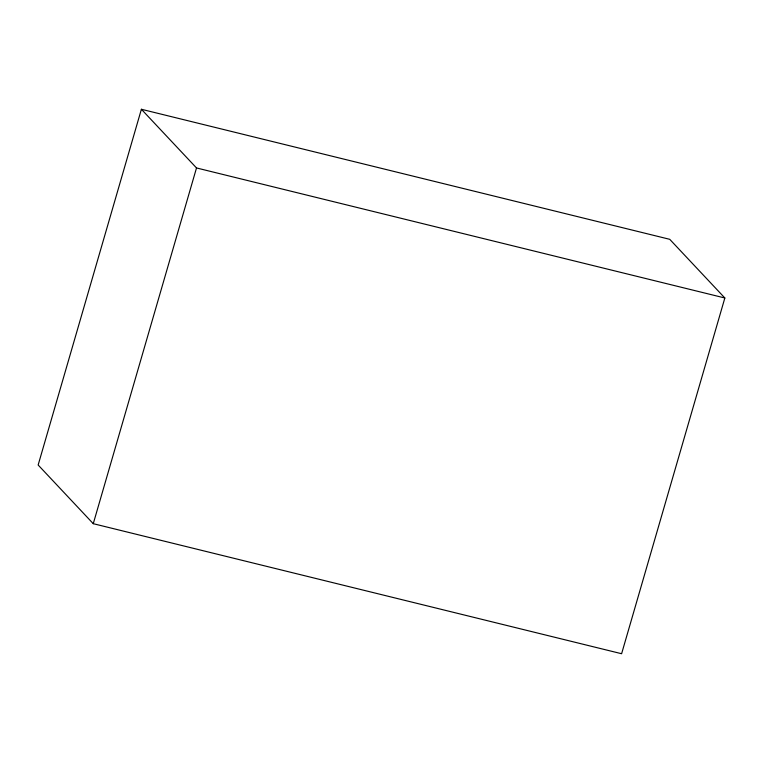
<?xml version="1.0" encoding="UTF-8"?>
<svg xmlns="http://www.w3.org/2000/svg" width="763" height="763" viewBox="0 0 763 763"><rect width="100%" height="100%" fill="white"/><g stroke="black" fill="none" stroke-linecap="round" stroke-linejoin="round"><path stroke-width="1.14" d="M141.393 109.271L38.15 465.01L93.267 523.685L621.607 653.729L724.85 297.99L669.733 239.315L141.393 109.271L196.511 167.955L724.85 297.99M93.267 523.685L196.511 167.955"/></g></svg>
